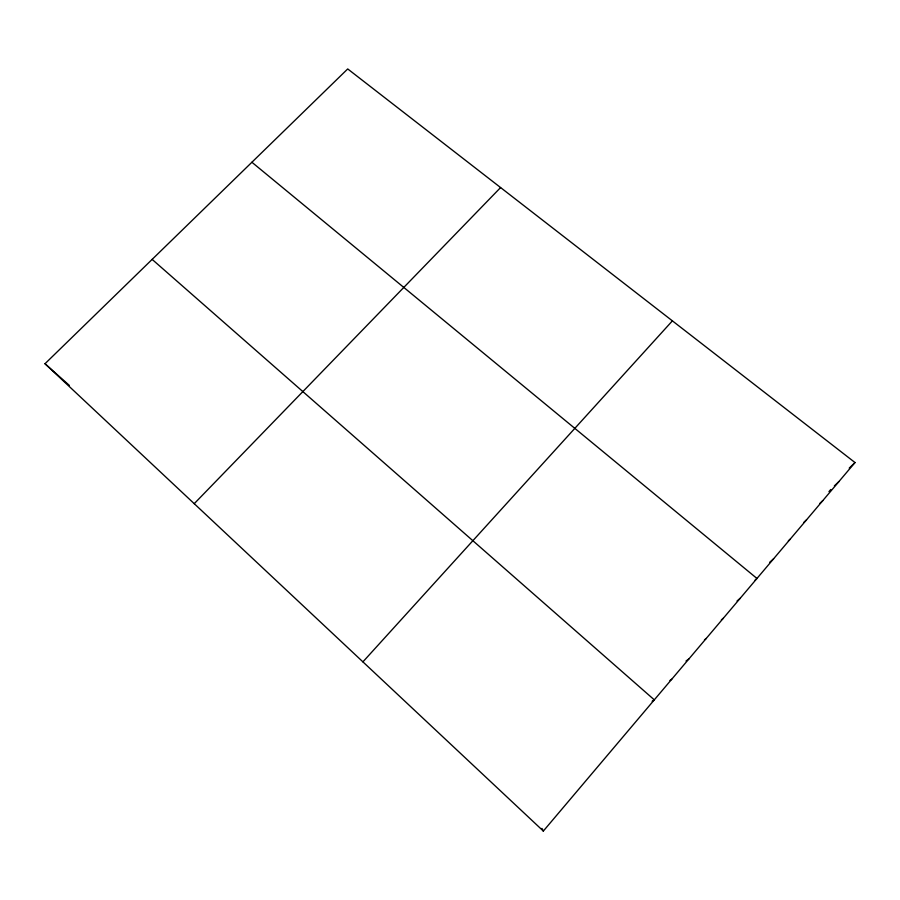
<?xml version="1.0" encoding="UTF-8"?>
<svg xmlns="http://www.w3.org/2000/svg" width="900" height="900" viewBox="0 0 900 900"><rect width="100%" height="100%" fill="white"/><g stroke="black" fill="none" stroke-linecap="round" stroke-linejoin="round"><path stroke-width="1.35" d="M828.967 491.625L830.734 489.544M543.341 831.06L855 462.544L347.715 68.94L45 363.735L543.341 831.06L541.935 828.405M362.914 661.86L672.39 320.861M194.231 503.674L500.591 187.56M849.229 468.113L855 462.544M834.367 485.887L838.969 481.5M819.81 503.426L822.814 500.603M803.689 522.495L806.535 519.851M788.344 540.877L790.144 539.235M769.658 562.32L773.617 558.776M755.1 580.095L756.967 578.464L251.899 162.248M737.066 600.952L740.183 598.309M721.35 619.886L723.274 618.3M704.452 639.855L706.23 638.46M686.025 661.028L689.062 658.766M669.926 680.501L671.749 679.23M652.14 701.235L654.3 699.851L152.145 259.391M45 363.735L69.289 385.346"/></g></svg>
